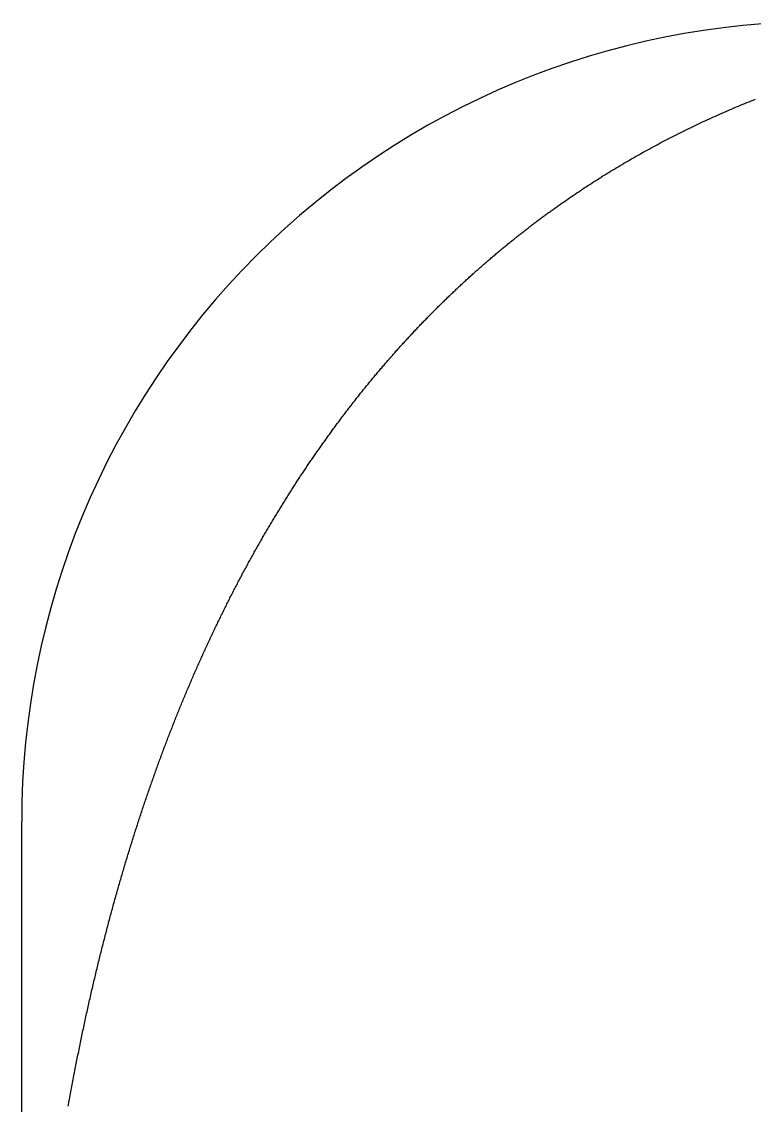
# Model space of a CAD drawing. Extents: x -14 to 315, y -179 to 16.
# Drawn here: x -14.25 to -3.26, y -129.75 to -113.5 of the extents above; entities that cross this region are included whole.
import ezdxf

# ---------------------------------------------------------------- set-up
doc = ezdxf.new("R2010")
doc.units = 0
doc.layers.add('BLACK', color=7, linetype='CONTINUOUS')

msp = doc.modelspace()

# ---------------------------------------------------------------- linework, layer by layer
at = {"layer": 'BLACK', "linetype": 'CONTINUOUS'}
for p, q in [((-3.499354, -114.766122), (-3.467809, -114.752963)), ((-3.467809, -114.752963), (-3.436214, -114.739871)), ((-3.436214, -114.739871), (-3.404569, -114.726844)), ((-3.404569, -114.726844), (-3.372873, -114.713883)), ((-3.372873, -114.713883), (-3.341127, -114.700988)), ((-3.341127, -114.700988), (-3.30933, -114.688159)), ((-3.30933, -114.688159), (-3.277482, -114.675395)), ((-3.277482, -114.675395), (-3.245584, -114.662697)), ((-3.874008, -114.929143), (-3.843059, -114.915197)), ((-3.843059, -114.915197), (-3.81206, -114.901316)), ((-3.81206, -114.901316), (-3.781013, -114.887502)), ((-3.781013, -114.887502), (-3.749916, -114.873752)), ((-3.749916, -114.873752), (-3.71877, -114.860069)), ((-3.71877, -114.860069), (-3.687574, -114.846451)), ((-3.687574, -114.846451), (-3.656328, -114.832898)), ((-3.656328, -114.832898), (-3.625033, -114.819412)), ((-3.625033, -114.819412), (-3.593688, -114.805991)), ((-3.593688, -114.805991), (-3.562294, -114.792635)), ((-3.562294, -114.792635), (-3.530849, -114.779346)), ((-3.530849, -114.779346), (-3.499354, -114.766122)), ((-4.211227, -115.086877), (-4.180813, -115.07221)), ((-4.180813, -115.07221), (-4.150351, -115.057608)), ((-4.150351, -115.057608), (-4.119841, -115.043072)), ((-4.119841, -115.043072), (-4.089282, -115.028601)), ((-4.089282, -115.028601), (-4.058674, -115.014196)), ((-4.058674, -115.014196), (-4.028019, -114.999857)), ((-4.028019, -114.999857), (-3.997314, -114.985583)), ((-3.997314, -114.985583), (-3.966561, -114.971374)), ((-3.966561, -114.971374), (-3.935759, -114.957232)), ((-3.935759, -114.957232), (-3.904908, -114.943155)), ((-3.904908, -114.943155), (-3.874008, -114.929143)), ((-4.542618, -115.252543), (-4.51273, -115.237155)), ((-4.51273, -115.237155), (-4.482794, -115.221832)), ((-4.482794, -115.221832), (-4.452811, -115.206575)), ((-4.452811, -115.206575), (-4.42278, -115.191383)), ((-4.42278, -115.191383), (-4.392701, -115.176257)), ((-4.392701, -115.176257), (-4.362575, -115.161196)), ((-4.362575, -115.161196), (-4.332401, -115.146201)), ((-4.332401, -115.146201), (-4.30218, -115.131272)), ((-4.30218, -115.131272), (-4.27191, -115.116408)), ((-4.27191, -115.116408), (-4.241593, -115.10161)), ((-4.241593, -115.10161), (-4.211227, -115.086877)), ((-4.868289, -115.426149), (-4.838916, -115.410039)), ((-4.838916, -115.410039), (-4.809497, -115.393994)), ((-4.809497, -115.393994), (-4.780031, -115.378014)), ((-4.780031, -115.378014), (-4.750519, -115.362101)), ((-4.750519, -115.362101), (-4.72096, -115.346253)), ((-4.72096, -115.346253), (-4.691354, -115.33047)), ((-4.691354, -115.33047), (-4.661701, -115.314754)), ((-4.661701, -115.314754), (-4.632001, -115.299103)), ((-4.632001, -115.299103), (-4.602254, -115.283517)), ((-4.602254, -115.283517), (-4.57246, -115.267998)), ((-4.57246, -115.267998), (-4.542618, -115.252543)), ((-5.130563, -115.574107), (-5.101606, -115.557404)), ((-5.101606, -115.557404), (-5.072602, -115.540767)), ((-5.072602, -115.540767), (-5.043553, -115.524195)), ((-5.043553, -115.524195), (-5.014458, -115.50769)), ((-5.014458, -115.50769), (-4.985317, -115.49125)), ((-4.985317, -115.49125), (-4.956129, -115.474876)), ((-4.956129, -115.474876), (-4.926895, -115.458568)), ((-4.926895, -115.458568), (-4.897616, -115.442326)), ((-4.897616, -115.442326), (-4.868289, -115.426149)), ((-5.417631, -115.744769), (-5.389128, -115.727405)), ((-5.389128, -115.727405), (-5.36058, -115.710108)), ((-5.36058, -115.710108), (-5.331987, -115.692877)), ((-5.331987, -115.692877), (-5.303349, -115.675712)), ((-5.303349, -115.675712), (-5.274665, -115.658612)), ((-5.274665, -115.658612), (-5.245936, -115.641579)), ((-5.245936, -115.641579), (-5.217161, -115.624612)), ((-5.217161, -115.624612), (-5.188341, -115.607711)), ((-5.188341, -115.607711), (-5.159475, -115.590876)), ((-5.159475, -115.590876), (-5.130563, -115.574107)), ((-5.672134, -115.904023), (-5.644035, -115.886063)), ((-5.644035, -115.886063), (-5.615891, -115.868169)), ((-5.615891, -115.868169), (-5.587703, -115.850341)), ((-5.587703, -115.850341), (-5.55947, -115.83258)), ((-5.55947, -115.83258), (-5.531192, -115.814885)), ((-5.531192, -115.814885), (-5.502869, -115.797257)), ((-5.502869, -115.797257), (-5.474501, -115.779695)), ((-5.474501, -115.779695), (-5.446089, -115.762199)), ((-5.446089, -115.762199), (-5.417631, -115.744769)), ((-5.923032, -116.068662), (-5.895331, -116.050102)), ((-5.895331, -116.050102), (-5.867586, -116.031609)), ((-5.867586, -116.031609), (-5.839797, -116.013183)), ((-5.839797, -116.013183), (-5.811964, -115.994823)), ((-5.811964, -115.994823), (-5.784087, -115.97653)), ((-5.784087, -115.97653), (-5.756165, -115.958303)), ((-5.756165, -115.958303), (-5.728199, -115.940143)), ((-5.728199, -115.940143), (-5.700189, -115.92205)), ((-5.700189, -115.92205), (-5.672134, -115.904023)), ((-6.170368, -116.238716), (-6.143061, -116.219553)), ((-6.143061, -116.219553), (-6.11571, -116.200457)), ((-6.11571, -116.200457), (-6.088316, -116.181428)), ((-6.088316, -116.181428), (-6.060878, -116.162466)), ((-6.060878, -116.162466), (-6.033396, -116.143572)), ((-6.033396, -116.143572), (-6.005871, -116.124744)), ((-6.005871, -116.124744), (-5.978302, -116.105983)), ((-5.978302, -116.105983), (-5.950689, -116.087289)), ((-5.950689, -116.087289), (-5.923032, -116.068662)), ((-6.387267, -116.394446), (-6.373791, -116.384587)), ((-6.373791, -116.384587), (-6.360306, -116.374744)), ((-6.360306, -116.374744), (-6.346809, -116.364918)), ((-6.346809, -116.364918), (-6.333301, -116.355109)), ((-6.333301, -116.355109), (-6.319783, -116.345317)), ((-6.319783, -116.345317), (-6.306254, -116.335542)), ((-6.306254, -116.335542), (-6.292714, -116.325783)), ((-6.292714, -116.325783), (-6.279163, -116.316042)), ((-6.279163, -116.316042), (-6.25203, -116.296609)), ((-6.25203, -116.296609), (-6.224852, -116.277244)), ((-6.224852, -116.277244), (-6.197632, -116.257946)), ((-6.197632, -116.257946), (-6.170368, -116.238716)), ((-6.601412, -116.554507), (-6.588108, -116.544375)), ((-6.588108, -116.544375), (-6.574793, -116.534261)), ((-6.574793, -116.534261), (-6.561468, -116.524164)), ((-6.561468, -116.524164), (-6.548132, -116.514084)), ((-6.548132, -116.514084), (-6.534786, -116.504021)), ((-6.534786, -116.504021), (-6.521428, -116.493975)), ((-6.521428, -116.493975), (-6.50806, -116.483946)), ((-6.50806, -116.483946), (-6.494682, -116.473934)), ((-6.494682, -116.473934), (-6.481292, -116.463938)), ((-6.481292, -116.463938), (-6.467892, -116.45396)), ((-6.467892, -116.45396), (-6.454482, -116.443999)), ((-6.454482, -116.443999), (-6.44106, -116.434054)), ((-6.44106, -116.434054), (-6.427628, -116.424127)), ((-6.427628, -116.424127), (-6.414185, -116.414217)), ((-6.414185, -116.414217), (-6.400731, -116.404323)), ((-6.400731, -116.404323), (-6.387267, -116.394446)), ((-6.812828, -116.718925), (-6.799694, -116.708521)), ((-6.799694, -116.708521), (-6.78655, -116.698134)), ((-6.78655, -116.698134), (-6.773395, -116.687764)), ((-6.773395, -116.687764), (-6.760229, -116.67741)), ((-6.760229, -116.67741), (-6.747052, -116.667075)), ((-6.747052, -116.667075), (-6.733865, -116.656756)), ((-6.733865, -116.656756), (-6.720668, -116.646454)), ((-6.720668, -116.646454), (-6.70746, -116.636169)), ((-6.70746, -116.636169), (-6.694241, -116.625902)), ((-6.694241, -116.625902), (-6.681011, -116.615651)), ((-6.681011, -116.615651), (-6.667771, -116.605418)), ((-6.667771, -116.605418), (-6.654521, -116.595202)), ((-6.654521, -116.595202), (-6.641259, -116.585002)), ((-6.641259, -116.585002), (-6.627987, -116.57482)), ((-6.627987, -116.57482), (-6.614705, -116.564655)), ((-6.614705, -116.564655), (-6.601412, -116.554507)), ((-7.008575, -116.877055), (-6.995599, -116.866392)), ((-6.995599, -116.866392), (-6.982612, -116.855747)), ((-6.982612, -116.855747), (-6.969615, -116.845119)), ((-6.969615, -116.845119), (-6.956607, -116.834508)), ((-6.956607, -116.834508), (-6.943589, -116.823914)), ((-6.943589, -116.823914), (-6.93056, -116.813338)), ((-6.93056, -116.813338), (-6.917521, -116.802779)), ((-6.917521, -116.802779), (-6.904471, -116.792237)), ((-6.904471, -116.792237), (-6.891411, -116.781713)), ((-6.891411, -116.781713), (-6.87834, -116.771205)), ((-6.87834, -116.771205), (-6.865259, -116.760715)), ((-6.865259, -116.760715), (-6.852167, -116.750242)), ((-6.852167, -116.750242), (-6.839065, -116.739786)), ((-6.839065, -116.739786), (-6.825952, -116.729347)), ((-6.825952, -116.729347), (-6.812828, -116.718925)), ((-7.201961, -117.03907), (-7.189142, -117.028148)), ((-7.189142, -117.028148), (-7.176312, -117.017242)), ((-7.176312, -117.017242), (-7.163472, -117.006355)), ((-7.163472, -117.006355), (-7.150621, -116.995484)), ((-7.150621, -116.995484), (-7.13776, -116.984631)), ((-7.13776, -116.984631), (-7.124889, -116.973796)), ((-7.124889, -116.973796), (-7.112007, -116.962977)), ((-7.112007, -116.962977), (-7.099114, -116.952176)), ((-7.099114, -116.952176), (-7.086212, -116.941393)), ((-7.086212, -116.941393), (-7.073298, -116.930626)), ((-7.073298, -116.930626), (-7.060375, -116.919878)), ((-7.060375, -116.919878), (-7.04744, -116.909146)), ((-7.04744, -116.909146), (-7.034496, -116.898431)), ((-7.034496, -116.898431), (-7.02154, -116.887734)), ((-7.02154, -116.887734), (-7.008575, -116.877055)), ((-7.393005, -117.205002), (-7.380341, -117.193817)), ((-7.380341, -117.193817), (-7.367667, -117.18265)), ((-7.367667, -117.18265), (-7.354983, -117.171501)), ((-7.354983, -117.171501), (-7.342288, -117.160369)), ((-7.342288, -117.160369), (-7.329583, -117.149254)), ((-7.329583, -117.149254), (-7.316868, -117.138157)), ((-7.316868, -117.138157), (-7.304142, -117.127078)), ((-7.304142, -117.127078), (-7.291406, -117.116016)), ((-7.291406, -117.116016), (-7.278659, -117.104971)), ((-7.278659, -117.104971), (-7.265902, -117.093944)), ((-7.265902, -117.093944), (-7.253135, -117.082934)), ((-7.253135, -117.082934), (-7.240357, -117.071942)), ((-7.240357, -117.071942), (-7.227569, -117.060967)), ((-7.227569, -117.060967), (-7.214771, -117.05001)), ((-7.214771, -117.05001), (-7.201961, -117.03907)), ((-7.569211, -117.363434), (-7.556692, -117.352002)), ((-7.556692, -117.352002), (-7.544163, -117.340589)), ((-7.544163, -117.340589), (-7.531623, -117.329193)), ((-7.531623, -117.329193), (-7.519073, -117.317815)), ((-7.519073, -117.317815), (-7.506512, -117.306454)), ((-7.506512, -117.306454), (-7.493942, -117.295112)), ((-7.493942, -117.295112), (-7.481361, -117.283786)), ((-7.481361, -117.283786), (-7.46877, -117.272479)), ((-7.46877, -117.272479), (-7.456168, -117.261188)), ((-7.456168, -117.261188), (-7.443556, -117.249916)), ((-7.443556, -117.249916), (-7.430934, -117.238661)), ((-7.430934, -117.238661), (-7.418301, -117.227424)), ((-7.418301, -117.227424), (-7.405658, -117.216204)), ((-7.405658, -117.216204), (-7.393005, -117.205002)), ((-7.743399, -117.525332), (-7.731023, -117.513652)), ((-7.731023, -117.513652), (-7.718638, -117.501991)), ((-7.718638, -117.501991), (-7.706242, -117.490346)), ((-7.706242, -117.490346), (-7.693836, -117.47872)), ((-7.693836, -117.47872), (-7.68142, -117.467111)), ((-7.68142, -117.467111), (-7.668993, -117.455521)), ((-7.668993, -117.455521), (-7.656556, -117.443948)), ((-7.656556, -117.443948), (-7.64411, -117.432393)), ((-7.64411, -117.432393), (-7.631652, -117.420855)), ((-7.631652, -117.420855), (-7.619184, -117.409335)), ((-7.619184, -117.409335), (-7.606706, -117.397833)), ((-7.606706, -117.397833), (-7.594218, -117.386349)), ((-7.594218, -117.386349), (-7.58172, -117.374882)), ((-7.58172, -117.374882), (-7.569211, -117.363434)), ((-7.915578, -117.690727), (-7.903346, -117.678796)), ((-7.903346, -117.678796), (-7.891104, -117.666884)), ((-7.891104, -117.666884), (-7.878851, -117.654989)), ((-7.878851, -117.654989), (-7.866589, -117.643113)), ((-7.866589, -117.643113), (-7.854315, -117.631254)), ((-7.854315, -117.631254), (-7.842033, -117.619414)), ((-7.842033, -117.619414), (-7.829739, -117.60759)), ((-7.829739, -117.60759), (-7.817436, -117.595786)), ((-7.817436, -117.595786), (-7.805121, -117.583999)), ((-7.805121, -117.583999), (-7.792798, -117.57223)), ((-7.792798, -117.57223), (-7.780463, -117.560478)), ((-7.780463, -117.560478), (-7.768119, -117.548745)), ((-7.768119, -117.548745), (-7.755764, -117.53703)), ((-7.755764, -117.53703), (-7.743399, -117.525332)), ((-8.085757, -117.859648), (-8.073668, -117.847464)), ((-8.073668, -117.847464), (-8.061568, -117.835299)), ((-8.061568, -117.835299), (-8.049458, -117.823152)), ((-8.049458, -117.823152), (-8.037339, -117.811023)), ((-8.037339, -117.811023), (-8.025208, -117.798912)), ((-8.025208, -117.798912), (-8.013068, -117.78682)), ((-8.013068, -117.78682), (-8.000917, -117.774744)), ((-8.000917, -117.774744), (-7.988757, -117.762688)), ((-7.988757, -117.762688), (-7.976586, -117.750649)), ((-7.976586, -117.750649), (-7.964405, -117.738629)), ((-7.964405, -117.738629), (-7.952213, -117.726626)), ((-7.952213, -117.726626), (-7.940012, -117.714642)), ((-7.940012, -117.714642), (-7.9278, -117.702675)), ((-7.9278, -117.702675), (-7.915578, -117.690727)), ((-8.241995, -118.019688), (-8.230038, -118.007268)), ((-8.230038, -118.007268), (-8.21807, -117.994866)), ((-8.21807, -117.994866), (-8.206093, -117.982483)), ((-8.206093, -117.982483), (-8.194105, -117.970117)), ((-8.194105, -117.970117), (-8.182107, -117.95777)), ((-8.182107, -117.95777), (-8.170099, -117.945441)), ((-8.170099, -117.945441), (-8.158081, -117.93313)), ((-8.158081, -117.93313), (-8.146052, -117.920837)), ((-8.146052, -117.920837), (-8.134014, -117.908563)), ((-8.134014, -117.908563), (-8.121964, -117.896307)), ((-8.121964, -117.896307), (-8.109906, -117.884069)), ((-8.109906, -117.884069), (-8.097836, -117.871849)), ((-8.097836, -117.871849), (-8.085757, -117.859648)), ((-8.39652, -118.182824), (-8.384694, -118.170164)), ((-8.384694, -118.170164), (-8.372858, -118.157524)), ((-8.372858, -118.157524), (-8.361012, -118.144901)), ((-8.361012, -118.144901), (-8.349156, -118.132297)), ((-8.349156, -118.132297), (-8.33729, -118.119711)), ((-8.33729, -118.119711), (-8.325414, -118.107145)), ((-8.325414, -118.107145), (-8.313527, -118.094595)), ((-8.313527, -118.094595), (-8.301631, -118.082065)), ((-8.301631, -118.082065), (-8.289724, -118.069553)), ((-8.289724, -118.069553), (-8.277807, -118.05706)), ((-8.277807, -118.05706), (-8.26588, -118.044584)), ((-8.26588, -118.044584), (-8.253943, -118.032127)), ((-8.253943, -118.032127), (-8.241995, -118.019688)), ((-8.537639, -118.336181), (-8.525934, -118.323298)), ((-8.525934, -118.323298), (-8.51422, -118.310436)), ((-8.51422, -118.310436), (-8.502495, -118.29759)), ((-8.502495, -118.29759), (-8.490761, -118.284765)), ((-8.490761, -118.284765), (-8.479016, -118.271957)), ((-8.479016, -118.271957), (-8.467261, -118.259168)), ((-8.467261, -118.259168), (-8.455496, -118.246398)), ((-8.455496, -118.246398), (-8.443721, -118.233646)), ((-8.443721, -118.233646), (-8.431936, -118.220912)), ((-8.431936, -118.220912), (-8.420141, -118.208198)), ((-8.420141, -118.208198), (-8.408335, -118.195501)), ((-8.408335, -118.195501), (-8.39652, -118.182824)), ((-8.688875, -118.505344), (-8.677302, -118.49222)), ((-8.677302, -118.49222), (-8.665719, -118.479113)), ((-8.665719, -118.479113), (-8.654126, -118.466026)), ((-8.654126, -118.466026), (-8.642522, -118.452957)), ((-8.642522, -118.452957), (-8.630909, -118.439907)), ((-8.630909, -118.439907), (-8.619285, -118.426876)), ((-8.619285, -118.426876), (-8.607652, -118.413864)), ((-8.607652, -118.413864), (-8.596008, -118.400869)), ((-8.596008, -118.400869), (-8.584355, -118.387895)), ((-8.584355, -118.387895), (-8.572691, -118.374938)), ((-8.572691, -118.374938), (-8.561017, -118.362)), ((-8.561017, -118.362), (-8.549332, -118.349081)), ((-8.549332, -118.349081), (-8.537639, -118.336181)), ((-8.826963, -118.664316), (-8.815512, -118.650965)), ((-8.815512, -118.650965), (-8.804049, -118.637631)), ((-8.804049, -118.637631), (-8.792578, -118.624318)), ((-8.792578, -118.624318), (-8.781095, -118.611023)), ((-8.781095, -118.611023), (-8.769604, -118.597748)), ((-8.769604, -118.597748), (-8.758101, -118.58449)), ((-8.758101, -118.58449), (-8.746589, -118.571253)), ((-8.746589, -118.571253), (-8.735066, -118.558033)), ((-8.735066, -118.558033), (-8.723534, -118.544833)), ((-8.723534, -118.544833), (-8.71199, -118.531651)), ((-8.71199, -118.531651), (-8.700438, -118.518489)), ((-8.700438, -118.518489), (-8.688875, -118.505344)), ((-8.963598, -118.826018), (-8.952268, -118.812439)), ((-8.952268, -118.812439), (-8.940927, -118.798877)), ((-8.940927, -118.798877), (-8.929576, -118.785336)), ((-8.929576, -118.785336), (-8.918215, -118.771812)), ((-8.918215, -118.771812), (-8.906844, -118.758309)), ((-8.906844, -118.758309), (-8.895462, -118.744824)), ((-8.895462, -118.744824), (-8.884072, -118.731359)), ((-8.884072, -118.731359), (-8.87267, -118.717912)), ((-8.87267, -118.717912), (-8.861259, -118.704485)), ((-8.861259, -118.704485), (-8.849837, -118.691076)), ((-8.849837, -118.691076), (-8.838405, -118.677687)), ((-8.838405, -118.677687), (-8.826963, -118.664316)), ((-9.09878, -118.990477), (-9.087571, -118.976667)), ((-9.087571, -118.976667), (-9.076351, -118.962874)), ((-9.076351, -118.962874), (-9.065121, -118.949103)), ((-9.065121, -118.949103), (-9.053881, -118.935349)), ((-9.053881, -118.935349), (-9.042631, -118.921617)), ((-9.042631, -118.921617), (-9.031371, -118.907901)), ((-9.031371, -118.907901), (-9.020101, -118.894207)), ((-9.020101, -118.894207), (-9.00882, -118.88053)), ((-9.00882, -118.88053), (-8.99753, -118.866874)), ((-8.99753, -118.866874), (-8.986229, -118.853236)), ((-8.986229, -118.853236), (-8.974919, -118.839618)), ((-8.974919, -118.839618), (-8.963598, -118.826018)), ((-9.232508, -119.157716), (-9.22142, -119.143673)), ((-9.22142, -119.143673), (-9.210321, -119.129648)), ((-9.210321, -119.129648), (-9.199213, -119.115645)), ((-9.199213, -119.115645), (-9.188093, -119.101659)), ((-9.188093, -119.101659), (-9.176965, -119.087694)), ((-9.176965, -119.087694), (-9.165826, -119.073747)), ((-9.165826, -119.073747), (-9.154677, -119.059821)), ((-9.154677, -119.059821), (-9.143517, -119.045913)), ((-9.143517, -119.045913), (-9.132349, -119.032026)), ((-9.132349, -119.032026), (-9.121169, -119.018156)), ((-9.121169, -119.018156), (-9.10998, -119.004307)), ((-9.10998, -119.004307), (-9.09878, -118.990477)), ((-9.353813, -119.313484), (-9.342836, -119.299225)), ((-9.342836, -119.299225), (-9.331849, -119.284986)), ((-9.331849, -119.284986), (-9.320851, -119.270766)), ((-9.320851, -119.270766), (-9.309844, -119.256567)), ((-9.309844, -119.256567), (-9.298826, -119.242386)), ((-9.298826, -119.242386), (-9.287799, -119.228226)), ((-9.287799, -119.228226), (-9.27676, -119.214085)), ((-9.27676, -119.214085), (-9.265713, -119.199964)), ((-9.265713, -119.199964), (-9.254654, -119.185861)), ((-9.254654, -119.185861), (-9.243587, -119.17178)), ((-9.243587, -119.17178), (-9.232508, -119.157716)), ((-9.48475, -119.486126), (-9.473893, -119.471629)), ((-9.473893, -119.471629), (-9.463028, -119.457154)), ((-9.463028, -119.457154), (-9.452152, -119.442698)), ((-9.452152, -119.442698), (-9.441266, -119.428262)), ((-9.441266, -119.428262), (-9.43037, -119.413845)), ((-9.43037, -119.413845), (-9.419464, -119.399449)), ((-9.419464, -119.399449), (-9.408547, -119.385072)), ((-9.408547, -119.385072), (-9.397621, -119.370716)), ((-9.397621, -119.370716), (-9.386684, -119.356377)), ((-9.386684, -119.356377), (-9.375737, -119.34206)), ((-9.375737, -119.34206), (-9.36478, -119.327762)), ((-9.36478, -119.327762), (-9.353813, -119.313484)), ((-9.603491, -119.646889), (-9.592748, -119.632176)), ((-9.592748, -119.632176), (-9.581993, -119.61748)), ((-9.581993, -119.61748), (-9.57123, -119.602806)), ((-9.57123, -119.602806), (-9.560455, -119.58815)), ((-9.560455, -119.58815), (-9.549671, -119.573516)), ((-9.549671, -119.573516), (-9.538875, -119.558901)), ((-9.538875, -119.558901), (-9.528071, -119.544307)), ((-9.528071, -119.544307), (-9.517255, -119.529731)), ((-9.517255, -119.529731), (-9.506431, -119.515176)), ((-9.506431, -119.515176), (-9.495595, -119.50064)), ((-9.495595, -119.50064), (-9.48475, -119.486126)), ((-9.721005, -119.810077), (-9.710372, -119.79514)), ((-9.710372, -119.79514), (-9.699731, -119.780226)), ((-9.699731, -119.780226), (-9.689078, -119.765329)), ((-9.689078, -119.765329), (-9.678416, -119.750455)), ((-9.678416, -119.750455), (-9.667742, -119.735599)), ((-9.667742, -119.735599), (-9.65706, -119.720764)), ((-9.65706, -119.720764), (-9.646366, -119.705948)), ((-9.646366, -119.705948), (-9.635663, -119.691155)), ((-9.635663, -119.691155), (-9.624949, -119.676379)), ((-9.624949, -119.676379), (-9.614226, -119.661625)), ((-9.614226, -119.661625), (-9.603491, -119.646889)), ((-9.837285, -119.975707), (-9.826766, -119.960549)), ((-9.826766, -119.960549), (-9.816235, -119.945409)), ((-9.816235, -119.945409), (-9.805695, -119.930292)), ((-9.805695, -119.930292), (-9.795144, -119.915193)), ((-9.795144, -119.915193), (-9.784584, -119.900117)), ((-9.784584, -119.900117), (-9.774012, -119.885058)), ((-9.774012, -119.885058), (-9.763432, -119.870022)), ((-9.763432, -119.870022), (-9.75284, -119.855005)), ((-9.75284, -119.855005), (-9.742239, -119.840009)), ((-9.742239, -119.840009), (-9.731626, -119.825032)), ((-9.731626, -119.825032), (-9.721005, -119.810077)), ((-9.941921, -120.128419), (-9.931505, -120.113057)), ((-9.931505, -120.113057), (-9.921076, -120.097713)), ((-9.921076, -120.097713), (-9.910639, -120.082392)), ((-9.910639, -120.082392), (-9.900189, -120.067089)), ((-9.900189, -120.067089), (-9.889732, -120.051808)), ((-9.889732, -120.051808), (-9.879262, -120.036546)), ((-9.879262, -120.036546), (-9.868784, -120.021307)), ((-9.868784, -120.021307), (-9.858294, -120.006086)), ((-9.858294, -120.006086), (-9.847795, -119.990887)), ((-9.847795, -119.990887), (-9.837285, -119.975707)), ((-10.055839, -120.298778), (-10.045533, -120.283186)), ((-10.045533, -120.283186), (-10.035219, -120.267618)), ((-10.035219, -120.267618), (-10.024893, -120.252068)), ((-10.024893, -120.252068), (-10.014558, -120.236541)), ((-10.014558, -120.236541), (-10.004212, -120.221032)), ((-10.004212, -120.221032), (-9.993856, -120.205546)), ((-9.993856, -120.205546), (-9.983489, -120.190079)), ((-9.983489, -120.190079), (-9.973114, -120.174634)), ((-9.973114, -120.174634), (-9.962726, -120.159208)), ((-9.962726, -120.159208), (-9.95233, -120.143804)), ((-9.95233, -120.143804), (-9.941921, -120.128419)), ((-10.15832, -120.455825), (-10.148117, -120.440025)), ((-10.148117, -120.440025), (-10.137906, -120.424249)), ((-10.137906, -120.424249), (-10.127683, -120.408491)), ((-10.127683, -120.408491), (-10.117451, -120.392756)), ((-10.117451, -120.392756), (-10.107207, -120.37704)), ((-10.107207, -120.37704), (-10.096955, -120.361347)), ((-10.096955, -120.361347), (-10.086691, -120.345672)), ((-10.086691, -120.345672), (-10.076417, -120.330021)), ((-10.076417, -120.330021), (-10.066133, -120.314388)), ((-10.066133, -120.314388), (-10.055839, -120.298778)), ((-10.259768, -120.614963), (-10.249669, -120.598953)), ((-10.249669, -120.598953), (-10.239561, -120.582967)), ((-10.239561, -120.582967), (-10.229442, -120.567)), ((-10.229442, -120.567), (-10.219313, -120.551056)), ((-10.219313, -120.551056), (-10.209173, -120.53513)), ((-10.209173, -120.53513), (-10.199023, -120.519228)), ((-10.199023, -120.519228), (-10.188862, -120.503345)), ((-10.188862, -120.503345), (-10.178692, -120.487485)), ((-10.178692, -120.487485), (-10.16851, -120.471643)), ((-10.16851, -120.471643), (-10.15832, -120.455825)), ((-10.360181, -120.776209), (-10.350185, -120.759988)), ((-10.350185, -120.759988), (-10.340181, -120.74379)), ((-10.340181, -120.74379), (-10.330165, -120.727611)), ((-10.330165, -120.727611), (-10.32014, -120.711456)), ((-10.32014, -120.711456), (-10.310104, -120.69532)), ((-10.310104, -120.69532), (-10.300058, -120.679207)), ((-10.300058, -120.679207), (-10.29, -120.663113)), ((-10.29, -120.663113), (-10.279934, -120.647043)), ((-10.279934, -120.647043), (-10.269856, -120.630991)), ((-10.269856, -120.630991), (-10.259768, -120.614963)), ((-10.459552, -120.939581), (-10.449661, -120.923146)), ((-10.449661, -120.923146), (-10.439762, -120.906736)), ((-10.439762, -120.906736), (-10.42985, -120.890344)), ((-10.42985, -120.890344), (-10.419929, -120.873976)), ((-10.419929, -120.873976), (-10.409996, -120.857627)), ((-10.409996, -120.857627), (-10.400055, -120.841302)), ((-10.400055, -120.841302), (-10.390101, -120.824995)), ((-10.390101, -120.824995), (-10.380139, -120.808713)), ((-10.380139, -120.808713), (-10.370164, -120.792449)), ((-10.370164, -120.792449), (-10.360181, -120.776209)), ((-10.557879, -121.105098), (-10.548092, -121.088448)), ((-10.548092, -121.088448), (-10.538297, -121.071822)), ((-10.538297, -121.071822), (-10.52849, -121.055215)), ((-10.52849, -121.055215), (-10.518674, -121.038633)), ((-10.518674, -121.038633), (-10.508846, -121.022069)), ((-10.508846, -121.022069), (-10.499009, -121.00553)), ((-10.499009, -121.00553), (-10.489159, -120.989009)), ((-10.489159, -120.989009), (-10.479301, -120.972512)), ((-10.479301, -120.972512), (-10.469431, -120.956035)), ((-10.469431, -120.956035), (-10.459552, -120.939581)), ((-10.655154, -121.272777), (-10.645473, -121.255909)), ((-10.645473, -121.255909), (-10.635783, -121.239067)), ((-10.635783, -121.239067), (-10.626081, -121.222243)), ((-10.626081, -121.222243), (-10.61637, -121.205444)), ((-10.61637, -121.205444), (-10.606647, -121.188664)), ((-10.606647, -121.188664), (-10.596915, -121.171909)), ((-10.596915, -121.171909), (-10.587171, -121.155172)), ((-10.587171, -121.155172), (-10.577418, -121.13846)), ((-10.577418, -121.13846), (-10.567653, -121.121767)), ((-10.567653, -121.121767), (-10.557879, -121.105098)), ((-10.741799, -121.42555), (-10.732215, -121.408489)), ((-10.732215, -121.408489), (-10.722618, -121.391447)), ((-10.722618, -121.391447), (-10.713013, -121.37443)), ((-10.713013, -121.37443), (-10.703395, -121.357431)), ((-10.703395, -121.357431), (-10.693769, -121.340458)), ((-10.693769, -121.340458), (-10.68413, -121.323503)), ((-10.68413, -121.323503), (-10.674483, -121.306574)), ((-10.674483, -121.306574), (-10.664823, -121.289663)), ((-10.664823, -121.289663), (-10.655154, -121.272777)), ((-10.837063, -121.597389), (-10.827585, -121.580107)), ((-10.827585, -121.580107), (-10.818095, -121.562845)), ((-10.818095, -121.562845), (-10.808596, -121.545607)), ((-10.808596, -121.545607), (-10.799085, -121.528389)), ((-10.799085, -121.528389), (-10.789565, -121.511195)), ((-10.789565, -121.511195), (-10.780032, -121.494021)), ((-10.780032, -121.494021), (-10.770491, -121.476872)), ((-10.770491, -121.476872), (-10.760937, -121.459742)), ((-10.760937, -121.459742), (-10.751374, -121.442637)), ((-10.751374, -121.442637), (-10.741799, -121.42555)), ((-10.92189, -121.75394), (-10.912507, -121.736455)), ((-10.912507, -121.736455), (-10.903115, -121.718996)), ((-10.903115, -121.718996), (-10.89371, -121.701555)), ((-10.89371, -121.701555), (-10.884296, -121.68414)), ((-10.884296, -121.68414), (-10.87487, -121.666744)), ((-10.87487, -121.666744), (-10.865436, -121.649374)), ((-10.865436, -121.649374), (-10.855988, -121.632022)), ((-10.855988, -121.632022), (-10.846532, -121.614696)), ((-10.846532, -121.614696), (-10.837063, -121.597389)), ((-11.005846, -121.912298), (-10.996561, -121.894614)), ((-10.996561, -121.894614), (-10.987264, -121.87695)), ((-10.987264, -121.87695), (-10.977958, -121.859311)), ((-10.977958, -121.859311), (-10.968639, -121.841692)), ((-10.968639, -121.841692), (-10.959312, -121.824098)), ((-10.959312, -121.824098), (-10.949971, -121.806523)), ((-10.949971, -121.806523), (-10.940622, -121.788974)), ((-10.940622, -121.788974), (-10.931261, -121.771445)), ((-10.931261, -121.771445), (-10.92189, -121.75394)), ((-11.098107, -122.090392), (-11.08893, -122.072482)), ((-11.08893, -122.072482), (-11.079741, -122.054592)), ((-11.079741, -122.054592), (-11.070543, -122.036728)), ((-11.070543, -122.036728), (-11.061332, -122.018883)), ((-11.061332, -122.018883), (-11.052112, -122.001064)), ((-11.052112, -122.001064), (-11.04288, -121.983264)), ((-11.04288, -121.983264), (-11.033639, -121.96549)), ((-11.033639, -121.96549), (-11.024385, -121.947736)), ((-11.024385, -121.947736), (-11.015122, -121.930007)), ((-11.015122, -121.930007), (-11.005846, -121.912298)), ((-11.180214, -122.252619), (-11.171134, -122.234501)), ((-11.171134, -122.234501), (-11.162044, -122.216409)), ((-11.162044, -122.216409), (-11.152942, -122.198337)), ((-11.152942, -122.198337), (-11.143831, -122.180291)), ((-11.143831, -122.180291), (-11.134707, -122.162264)), ((-11.134707, -122.162264), (-11.125574, -122.144263)), ((-11.125574, -122.144263), (-11.116429, -122.126282)), ((-11.116429, -122.126282), (-11.107274, -122.108327)), ((-11.107274, -122.108327), (-11.098107, -122.090392)), ((-11.261435, -122.416696), (-11.252455, -122.398375)), ((-11.252455, -122.398375), (-11.243463, -122.380073)), ((-11.243463, -122.380073), (-11.234461, -122.361798)), ((-11.234461, -122.361798), (-11.225446, -122.343542)), ((-11.225446, -122.343542), (-11.216422, -122.325313)), ((-11.216422, -122.325313), (-11.207386, -122.307103)), ((-11.207386, -122.307103), (-11.19834, -122.28892)), ((-11.19834, -122.28892), (-11.189282, -122.270756)), ((-11.189282, -122.270756), (-11.180214, -122.252619)), ((-11.332886, -122.564112), (-11.323994, -122.545606)), ((-11.323994, -122.545606), (-11.315089, -122.527119)), ((-11.315089, -122.527119), (-11.306175, -122.508659)), ((-11.306175, -122.508659), (-11.297249, -122.490219)), ((-11.297249, -122.490219), (-11.288313, -122.471805)), ((-11.288313, -122.471805), (-11.279364, -122.453411)), ((-11.279364, -122.453411), (-11.270406, -122.435044)), ((-11.270406, -122.435044), (-11.261435, -122.416696)), ((-11.412423, -122.731734), (-11.403629, -122.713014)), ((-11.403629, -122.713014), (-11.394826, -122.694322)), ((-11.394826, -122.694322), (-11.38601, -122.675649)), ((-11.38601, -122.675649), (-11.377184, -122.657003)), ((-11.377184, -122.657003), (-11.368346, -122.638377)), ((-11.368346, -122.638377), (-11.359498, -122.619778)), ((-11.359498, -122.619778), (-11.350638, -122.601198)), ((-11.350638, -122.601198), (-11.341768, -122.582645)), ((-11.341768, -122.582645), (-11.332886, -122.564112)), ((-11.491057, -122.901248), (-11.482366, -122.882321)), ((-11.482366, -122.882321), (-11.473661, -122.863413)), ((-11.473661, -122.863413), (-11.464947, -122.844533)), ((-11.464947, -122.844533), (-11.45622, -122.825672)), ((-11.45622, -122.825672), (-11.447484, -122.806839)), ((-11.447484, -122.806839), (-11.438734, -122.788026)), ((-11.438734, -122.788026), (-11.429975, -122.76924)), ((-11.429975, -122.76924), (-11.421204, -122.750473)), ((-11.421204, -122.750473), (-11.412423, -122.731734)), ((-11.560195, -123.053532), (-11.551593, -123.034416)), ((-11.551593, -123.034416), (-11.542978, -123.015319)), ((-11.542978, -123.015319), (-11.534353, -122.99625)), ((-11.534353, -122.99625), (-11.525716, -122.977201)), ((-11.525716, -122.977201), (-11.517069, -122.958179)), ((-11.517069, -122.958179), (-11.508409, -122.939177)), ((-11.508409, -122.939177), (-11.49974, -122.920203)), ((-11.49974, -122.920203), (-11.491057, -122.901248)), ((-11.637113, -123.226671), (-11.628611, -123.207336)), ((-11.628611, -123.207336), (-11.6201, -123.188029)), ((-11.6201, -123.188029), (-11.611575, -123.168742)), ((-11.611575, -123.168742), (-11.603041, -123.149483)), ((-11.603041, -123.149483), (-11.594493, -123.130243)), ((-11.594493, -123.130243), (-11.585936, -123.111032)), ((-11.585936, -123.111032), (-11.577367, -123.09184)), ((-11.577367, -123.09184), (-11.568787, -123.072676)), ((-11.568787, -123.072676), (-11.560195, -123.053532)), ((-11.704713, -123.382198), (-11.696302, -123.362671)), ((-11.696302, -123.362671), (-11.687882, -123.343172)), ((-11.687882, -123.343172), (-11.679448, -123.323693)), ((-11.679448, -123.323693), (-11.671004, -123.304242)), ((-11.671004, -123.304242), (-11.662548, -123.284812)), ((-11.662548, -123.284812), (-11.654081, -123.265409)), ((-11.654081, -123.265409), (-11.645602, -123.246026)), ((-11.645602, -123.246026), (-11.637113, -123.226671)), ((-11.771583, -123.539268), (-11.763263, -123.519547)), ((-11.763263, -123.519547), (-11.754934, -123.499855)), ((-11.754934, -123.499855), (-11.746592, -123.480183)), ((-11.746592, -123.480183), (-11.73824, -123.460539)), ((-11.73824, -123.460539), (-11.729874, -123.440916)), ((-11.729874, -123.440916), (-11.721499, -123.42132)), ((-11.721499, -123.42132), (-11.713111, -123.401745)), ((-11.713111, -123.401745), (-11.704713, -123.382198)), ((-11.845931, -123.717825), (-11.837717, -123.69789)), ((-11.837717, -123.69789), (-11.82949, -123.677975)), ((-11.82949, -123.677975), (-11.821253, -123.658088)), ((-11.821253, -123.658088), (-11.813003, -123.638222)), ((-11.813003, -123.638222), (-11.804742, -123.618384)), ((-11.804742, -123.618384), (-11.796469, -123.598566)), ((-11.796469, -123.598566), (-11.788186, -123.578777)), ((-11.788186, -123.578777), (-11.779889, -123.559008)), ((-11.779889, -123.559008), (-11.771583, -123.539268)), ((-11.911233, -123.878208), (-11.903112, -123.858077)), ((-11.903112, -123.858077), (-11.894977, -123.837965)), ((-11.894977, -123.837965), (-11.886833, -123.817883)), ((-11.886833, -123.817883), (-11.878675, -123.797821)), ((-11.878675, -123.797821), (-11.870507, -123.777787)), ((-11.870507, -123.777787), (-11.862326, -123.757774)), ((-11.862326, -123.757774), (-11.854136, -123.73779)), ((-11.854136, -123.73779), (-11.845931, -123.717825)), ((-11.975789, -124.040167), (-11.967761, -124.019838)), ((-11.967761, -124.019838), (-11.95972, -123.999529)), ((-11.95972, -123.999529), (-11.951669, -123.979249)), ((-11.951669, -123.979249), (-11.943604, -123.95899)), ((-11.943604, -123.95899), (-11.93553, -123.93876)), ((-11.93553, -123.93876), (-11.927442, -123.91855)), ((-11.927442, -123.91855), (-11.919344, -123.898369)), ((-11.919344, -123.898369), (-11.911233, -123.878208)), ((-12.039594, -124.203713), (-12.03166, -124.183185)), ((-12.03166, -124.183185), (-12.023713, -124.162677)), ((-12.023713, -124.162677), (-12.015756, -124.142199)), ((-12.015756, -124.142199), (-12.007785, -124.121741)), ((-12.007785, -124.121741), (-11.999805, -124.101313)), ((-11.999805, -124.101313), (-11.991811, -124.080904)), ((-11.991811, -124.080904), (-11.983806, -124.060526)), ((-11.983806, -124.060526), (-11.975789, -124.040167)), ((-12.102643, -124.368857), (-12.094804, -124.348128)), ((-12.094804, -124.348128), (-12.086952, -124.32742)), ((-12.086952, -124.32742), (-12.079089, -124.306742)), ((-12.079089, -124.306742), (-12.071213, -124.286084)), ((-12.071213, -124.286084), (-12.063327, -124.265456)), ((-12.063327, -124.265456), (-12.055427, -124.244849)), ((-12.055427, -124.244849), (-12.047517, -124.224271)), ((-12.047517, -124.224271), (-12.039594, -124.203713)), ((-12.157188, -124.514679), (-12.149431, -124.49377)), ((-12.149431, -124.49377), (-12.141663, -124.47289)), ((-12.141663, -124.47289), (-12.133883, -124.452031)), ((-12.133883, -124.452031), (-12.126091, -124.431202)), ((-12.126091, -124.431202), (-12.118287, -124.410394)), ((-12.118287, -124.410394), (-12.110472, -124.389615)), ((-12.110472, -124.389615), (-12.102643, -124.368857)), ((-12.218805, -124.682849), (-12.211144, -124.661736)), ((-12.211144, -124.661736), (-12.203473, -124.640654)), ((-12.203473, -124.640654), (-12.195788, -124.619592)), ((-12.195788, -124.619592), (-12.188092, -124.598561)), ((-12.188092, -124.598561), (-12.180383, -124.57755)), ((-12.180383, -124.57755), (-12.172664, -124.55657)), ((-12.172664, -124.55657), (-12.164931, -124.535609)), ((-12.164931, -124.535609), (-12.157188, -124.514679)), ((-12.279651, -124.852648), (-12.272086, -124.831331)), ((-12.272086, -124.831331), (-12.264512, -124.810045)), ((-12.264512, -124.810045), (-12.256923, -124.788779)), ((-12.256923, -124.788779), (-12.249325, -124.767544)), ((-12.249325, -124.767544), (-12.241712, -124.746329)), ((-12.241712, -124.746329), (-12.234089, -124.725145)), ((-12.234089, -124.725145), (-12.226452, -124.703982)), ((-12.226452, -124.703982), (-12.218805, -124.682849)), ((-12.332252, -125.002565), (-12.324775, -124.981073)), ((-12.324775, -124.981073), (-12.317284, -124.959602)), ((-12.317284, -124.959602), (-12.309782, -124.938162)), ((-12.309782, -124.938162), (-12.302267, -124.916742)), ((-12.302267, -124.916742), (-12.294741, -124.895354)), ((-12.294741, -124.895354), (-12.287201, -124.873985)), ((-12.287201, -124.873985), (-12.279651, -124.852648)), ((-12.391636, -125.17545), (-12.384257, -125.153751)), ((-12.384257, -125.153751), (-12.376864, -125.132073)), ((-12.376864, -125.132073), (-12.36946, -125.110426)), ((-12.36946, -125.110426), (-12.362042, -125.0888)), ((-12.362042, -125.0888), (-12.354614, -125.067205)), ((-12.354614, -125.067205), (-12.347172, -125.045631)), ((-12.347172, -125.045631), (-12.339719, -125.024088)), ((-12.339719, -125.024088), (-12.332252, -125.002565)), ((-12.442951, -125.328089), (-12.435657, -125.306203)), ((-12.435657, -125.306203), (-12.428352, -125.284348)), ((-12.428352, -125.284348), (-12.421033, -125.262515)), ((-12.421033, -125.262515), (-12.413703, -125.240712)), ((-12.413703, -125.240712), (-12.406359, -125.21893)), ((-12.406359, -125.21893), (-12.399005, -125.19718)), ((-12.399005, -125.19718), (-12.391636, -125.17545)), ((-12.500852, -125.504099), (-12.493657, -125.482003)), ((-12.493657, -125.482003), (-12.486452, -125.459939)), ((-12.486452, -125.459939), (-12.479232, -125.437896)), ((-12.479232, -125.437896), (-12.472001, -125.415884)), ((-12.472001, -125.415884), (-12.464757, -125.393894)), ((-12.464757, -125.393894), (-12.457501, -125.371934)), ((-12.457501, -125.371934), (-12.450231, -125.349996)), ((-12.450231, -125.349996), (-12.442951, -125.328089)), ((-14.25, -166.5), (-14.25, -125.5)), ((-12.550859, -125.659485), (-12.543754, -125.63721)), ((-12.543754, -125.63721), (-12.536634, -125.614956)), ((-12.536634, -125.614956), (-12.529503, -125.592734)), ((-12.529503, -125.592734), (-12.522358, -125.570533)), ((-12.522358, -125.570533), (-12.515203, -125.548364)), ((-12.515203, -125.548364), (-12.508033, -125.526216)), ((-12.508033, -125.526216), (-12.500852, -125.504099)), ((-12.600252, -125.816172), (-12.593233, -125.793706)), ((-12.593233, -125.793706), (-12.586203, -125.771273)), ((-12.586203, -125.771273), (-12.579159, -125.74886)), ((-12.579159, -125.74886), (-12.572104, -125.726479)), ((-12.572104, -125.726479), (-12.565034, -125.704119)), ((-12.565034, -125.704119), (-12.557954, -125.681792)), ((-12.557954, -125.681792), (-12.550859, -125.659485)), ((-12.655939, -125.996838), (-12.649022, -125.974158)), ((-12.649022, -125.974158), (-12.642094, -125.951511)), ((-12.642094, -125.951511), (-12.635151, -125.928885)), ((-12.635151, -125.928885), (-12.628197, -125.906291)), ((-12.628197, -125.906291), (-12.621229, -125.883719)), ((-12.621229, -125.883719), (-12.61425, -125.861179)), ((-12.61425, -125.861179), (-12.607256, -125.838659)), ((-12.607256, -125.838659), (-12.600252, -125.816172)), ((-12.703995, -126.156323), (-12.697169, -126.133461)), ((-12.697169, -126.133461), (-12.690329, -126.11062)), ((-12.690329, -126.11062), (-12.683477, -126.087812)), ((-12.683477, -126.087812), (-12.676611, -126.065026)), ((-12.676611, -126.065026), (-12.669734, -126.042271)), ((-12.669734, -126.042271), (-12.662842, -126.019538)), ((-12.662842, -126.019538), (-12.655939, -125.996838)), ((-12.751424, -126.317134), (-12.744686, -126.294077)), ((-12.744686, -126.294077), (-12.737938, -126.271053)), ((-12.737938, -126.271053), (-12.731174, -126.248051)), ((-12.731174, -126.248051), (-12.7244, -126.225081)), ((-12.7244, -126.225081), (-12.717611, -126.202133)), ((-12.717611, -126.202133), (-12.71081, -126.179217)), ((-12.71081, -126.179217), (-12.703995, -126.156323)), ((-12.798216, -126.479267), (-12.791571, -126.456026)), ((-12.791571, -126.456026), (-12.784912, -126.432806)), ((-12.784912, -126.432806), (-12.778241, -126.40962)), ((-12.778241, -126.40962), (-12.771555, -126.386455)), ((-12.771555, -126.386455), (-12.764858, -126.363322)), ((-12.764858, -126.363322), (-12.758147, -126.340212)), ((-12.758147, -126.340212), (-12.751424, -126.317134)), ((-12.844372, -126.642741), (-12.837817, -126.619303)), ((-12.837817, -126.619303), (-12.831251, -126.595898)), ((-12.831251, -126.595898), (-12.824669, -126.572515)), ((-12.824669, -126.572515), (-12.818077, -126.549165)), ((-12.818077, -126.549165), (-12.811469, -126.525836)), ((-12.811469, -126.525836), (-12.80485, -126.502541)), ((-12.80485, -126.502541), (-12.798216, -126.479267)), ((-12.889884, -126.807553), (-12.883422, -126.783929)), ((-12.883422, -126.783929), (-12.876946, -126.760326)), ((-12.876946, -126.760326), (-12.870458, -126.736756)), ((-12.870458, -126.736756), (-12.863956, -126.713208)), ((-12.863956, -126.713208), (-12.857442, -126.689694)), ((-12.857442, -126.689694), (-12.850913, -126.666201)), ((-12.850913, -126.666201), (-12.844372, -126.642741)), ((-12.93475, -126.973723), (-12.928379, -126.949899)), ((-12.928379, -126.949899), (-12.921997, -126.926108)), ((-12.921997, -126.926108), (-12.915601, -126.90234)), ((-12.915601, -126.90234), (-12.909192, -126.878605)), ((-12.909192, -126.878605), (-12.902769, -126.854891)), ((-12.902769, -126.854891), (-12.896334, -126.831212)), ((-12.896334, -126.831212), (-12.889884, -126.807553)), ((-12.972686, -127.117232), (-12.966396, -127.093241)), ((-12.966396, -127.093241), (-12.960094, -127.069285)), ((-12.960094, -127.069285), (-12.953777, -127.045349)), ((-12.953777, -127.045349), (-12.947449, -127.021448)), ((-12.947449, -127.021448), (-12.941105, -126.997568)), ((-12.941105, -126.997568), (-12.93475, -126.973723)), ((-13.016336, -127.285926), (-13.010141, -127.261745)), ((-13.010141, -127.261745), (-13.003931, -127.237587)), ((-13.003931, -127.237587), (-12.99771, -127.213462)), ((-12.99771, -127.213462), (-12.991473, -127.18936)), ((-12.991473, -127.18936), (-12.985225, -127.165292)), ((-12.985225, -127.165292), (-12.978962, -127.141245)), ((-12.978962, -127.141245), (-12.972686, -127.117232)), ((-13.059326, -127.455998), (-13.053224, -127.431615)), ((-13.053224, -127.431615), (-13.047111, -127.407266)), ((-13.047111, -127.407266), (-13.040982, -127.38294)), ((-13.040982, -127.38294), (-13.034842, -127.358647)), ((-13.034842, -127.358647), (-13.028686, -127.334376)), ((-13.028686, -127.334376), (-13.022518, -127.31014)), ((-13.022518, -127.31014), (-13.016336, -127.285926)), ((-13.095644, -127.602872), (-13.089625, -127.578319)), ((-13.089625, -127.578319), (-13.083593, -127.553801)), ((-13.083593, -127.553801), (-13.077546, -127.529305)), ((-13.077546, -127.529305), (-13.071486, -127.504843)), ((-13.071486, -127.504843), (-13.065412, -127.480404)), ((-13.065412, -127.480404), (-13.059326, -127.455998)), ((-13.137393, -127.77551), (-13.131471, -127.750765)), ((-13.131471, -127.750765), (-13.125533, -127.726042)), ((-13.125533, -127.726042), (-13.119584, -127.701354)), ((-13.119584, -127.701354), (-13.113619, -127.676687)), ((-13.113619, -127.676687), (-13.107641, -127.652056)), ((-13.107641, -127.652056), (-13.101649, -127.627447)), ((-13.101649, -127.627447), (-13.095644, -127.602872)), ((-13.178469, -127.949551), (-13.172642, -127.924599)), ((-13.172642, -127.924599), (-13.166802, -127.899683)), ((-13.166802, -127.899683), (-13.160947, -127.874789)), ((-13.160947, -127.874789), (-13.15508, -127.849929)), ((-13.15508, -127.849929), (-13.149198, -127.825092)), ((-13.149198, -127.825092), (-13.143303, -127.80029)), ((-13.143303, -127.80029), (-13.137393, -127.77551)), ((-13.213135, -128.099843), (-13.207392, -128.074719)), ((-13.207392, -128.074719), (-13.201635, -128.049631)), ((-13.201635, -128.049631), (-13.195864, -128.024564)), ((-13.195864, -128.024564), (-13.19008, -127.999533)), ((-13.19008, -127.999533), (-13.184281, -127.974525)), ((-13.184281, -127.974525), (-13.178469, -127.949551)), ((-13.252943, -128.276491), (-13.247299, -128.251172)), ((-13.247299, -128.251172), (-13.24164, -128.225875)), ((-13.24164, -128.225875), (-13.235967, -128.200613)), ((-13.235967, -128.200613), (-13.230279, -128.175374)), ((-13.230279, -128.175374), (-13.224579, -128.150171)), ((-13.224579, -128.150171), (-13.218863, -128.124989)), ((-13.218863, -128.124989), (-13.213135, -128.099843)), ((-13.286517, -128.429035), (-13.280958, -128.403542)), ((-13.280958, -128.403542), (-13.275383, -128.378071)), ((-13.275383, -128.378071), (-13.269795, -128.352636)), ((-13.269795, -128.352636), (-13.264191, -128.327223)), ((-13.264191, -128.327223), (-13.258575, -128.301846)), ((-13.258575, -128.301846), (-13.252943, -128.276491)), ((-13.319582, -128.582626), (-13.314108, -128.556958)), ((-13.314108, -128.556958), (-13.308617, -128.531313)), ((-13.308617, -128.531313), (-13.303114, -128.505703)), ((-13.303114, -128.505703), (-13.297596, -128.480115)), ((-13.297596, -128.480115), (-13.292064, -128.454564)), ((-13.292064, -128.454564), (-13.286517, -128.429035)), ((-13.35751, -128.76315), (-13.352134, -128.73727)), ((-13.352134, -128.73727), (-13.346745, -128.711426)), ((-13.346745, -128.711426), (-13.341341, -128.685605)), ((-13.341341, -128.685605), (-13.335923, -128.65982)), ((-13.335923, -128.65982), (-13.33049, -128.634057)), ((-13.33049, -128.634057), (-13.325044, -128.60833)), ((-13.325044, -128.60833), (-13.319582, -128.582626)), ((-13.38946, -128.919028), (-13.384171, -128.892971)), ((-13.384171, -128.892971), (-13.378868, -128.866951)), ((-13.378868, -128.866951), (-13.373549, -128.840953)), ((-13.373549, -128.840953), (-13.368218, -128.814991)), ((-13.368218, -128.814991), (-13.362871, -128.789053)), ((-13.362871, -128.789053), (-13.35751, -128.76315)), ((-13.420891, -129.075969), (-13.415688, -129.049734)), ((-13.415688, -129.049734), (-13.410472, -129.023537)), ((-13.410472, -129.023537), (-13.40524, -128.997362)), ((-13.40524, -128.997362), (-13.399995, -128.971223)), ((-13.399995, -128.971223), (-13.394734, -128.945107)), ((-13.394734, -128.945107), (-13.38946, -128.919028)), ((-13.451799, -129.233978), (-13.446683, -129.207565)), ((-13.446683, -129.207565), (-13.441554, -129.181189)), ((-13.441554, -129.181189), (-13.43641, -129.154836)), ((-13.43641, -129.154836), (-13.431252, -129.128519)), ((-13.431252, -129.128519), (-13.426078, -129.102226)), ((-13.426078, -129.102226), (-13.420891, -129.075969)), ((-13.48218, -129.39306), (-13.477152, -129.366468)), ((-13.477152, -129.366468), (-13.472112, -129.339913)), ((-13.472112, -129.339913), (-13.467055, -129.313381)), ((-13.467055, -129.313381), (-13.461984, -129.286886)), ((-13.461984, -129.286886), (-13.456898, -129.260413)), ((-13.456898, -129.260413), (-13.451799, -129.233978)), ((-13.512032, -129.553221), (-13.507093, -129.526449)), ((-13.507093, -129.526449), (-13.50214, -129.499714)), ((-13.50214, -129.499714), (-13.497172, -129.473002)), ((-13.497172, -129.473002), (-13.49219, -129.446327)), ((-13.49219, -129.446327), (-13.487192, -129.419675)), ((-13.487192, -129.419675), (-13.48218, -129.39306)), ((-13.546184, -129.741441), (-13.54135, -129.714465)), ((-13.54135, -129.714465), (-13.5365, -129.687512)), ((-13.5365, -129.687512), (-13.531637, -129.660596)), ((-13.531637, -129.660596), (-13.526757, -129.633704)), ((-13.526757, -129.633704), (-13.521864, -129.606848)), ((-13.521864, -129.606848), (-13.516955, -129.580016)), ((-13.516955, -129.580016), (-13.512032, -129.553221)), ((-13.551004, -129.768455), (-13.546184, -129.741441))]:
    msp.add_line(p, q, dxfattribs=at)
at = {"layer": 'BLACK'}
msp.add_arc((-2.250002, -125.499998), 11.999998, -270.0000096, -179.9999905, dxfattribs=at)

doc.saveas('drawing.dxf')
